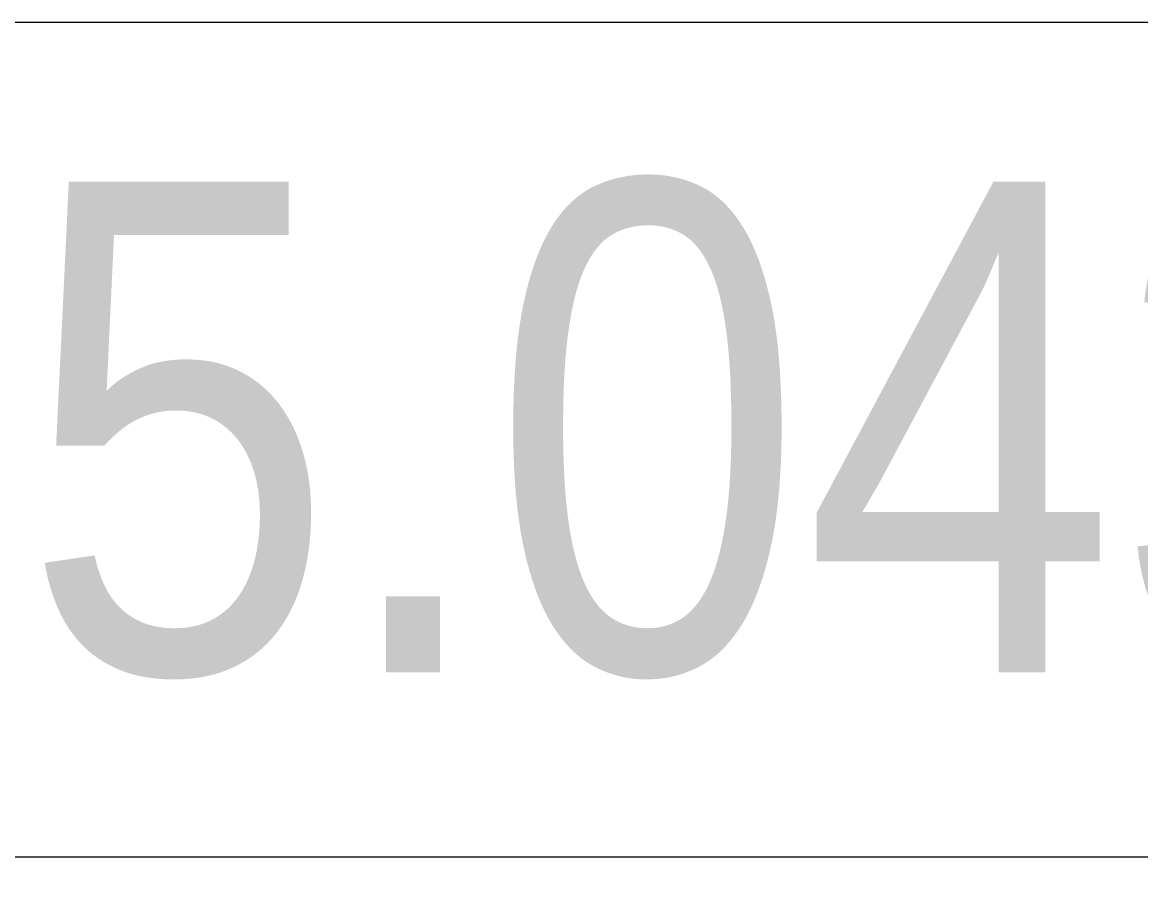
# Model space of a CAD drawing. Header units: millimetres. Extents: x 48966 to 155647, y -43515 to 26217.
# Drawn here: x 57439 to 58487, y -21836 to -21037 of the extents above; entities that cross this region are included whole.
import ezdxf

# ---------------------------------------------------------------- set-up
doc = ezdxf.new("R2010")
doc.units = ezdxf.units.MM
for name, color, linetype, lineweight in [('Марки помещений', 7, 'Continuous', 9), ('Обобщенные модели', 7, 'Continuous', 9), ('Обобщенные модели-1', 7, 'Continuous', 18)]:
    doc.layers.add(name, color=color, linetype=linetype, lineweight=lineweight)
doc.styles.add('Arial Narrow_1', font='Arial Narrow.ttf', dxfattribs={"height": 460})

# ---------------------------------------------------------------- blocks, each defined once
blk = doc.blocks.new('Обвязочная балка 1 - Обвязочная балка 1-1451838-План 5-го этажа на отм_ _12_600')
at = {"layer": 'Обобщенные модели'}
for radius, start in [(5146.3, 180.062), (5116.4, 180.0624)]:
    blk.add_arc((61848.8, -21685.3), radius, start, 251.5369, dxfattribs=at)
at = {"layer": 'Обобщенные модели-1'}
for radius, start in [(5157.2, 180.0619), (5153.2, 180.0619), (5111.2, 180.0624), (5107.2, 180.0625)]:
    blk.add_arc((61848.8, -21685.3), radius, start, 251.5369, dxfattribs=at)
blk = doc.blocks.new('Марка помещения_Р - Марка помещения-4575829-План 5-го этажа на отм_ _12_600')
at = {"layer": 'Марки помещений'}
for p, q in [((-4.79375, -1.95625), (-4.79375, 1.95625)), ((4.79375, 1.95625), (-4.79375, 1.95625)), ((4.79375, -1.95625), (4.79375, 1.95625)), ((4.79375, -1.95625), (-4.79375, -1.95625))]:
    blk.add_line(p, q, dxfattribs=at)

msp = doc.modelspace()

# ---------------------------------------------------------------- block references
at = {"layer": 'Марки помещений', "xscale": 199.9999999999999, "yscale": 199.9999999999999, "zscale": 199.9999999999999}
msp.add_blockref('Марка помещения_Р - Марка помещения-4575829-План 5-го этажа на отм_ _12_600', (58231.4, -21428.7), dxfattribs=at)
at = {"layer": 'Обобщенные модели'}
msp.add_blockref('Обвязочная балка 1 - Обвязочная балка 1-1451838-План 5-го этажа на отм_ _12_600', (0, 0), dxfattribs=at)

# ---------------------------------------------------------------- texts
at = {"layer": 'Марки помещений', "insert": (57438.5, -21186.8), "char_height": 460, "width": 1587.341, "attachment_point": 1, "style": 'Arial Narrow_1'}
msp.add_mtext('5.043', dxfattribs=at)

doc.saveas('drawing.dxf')
